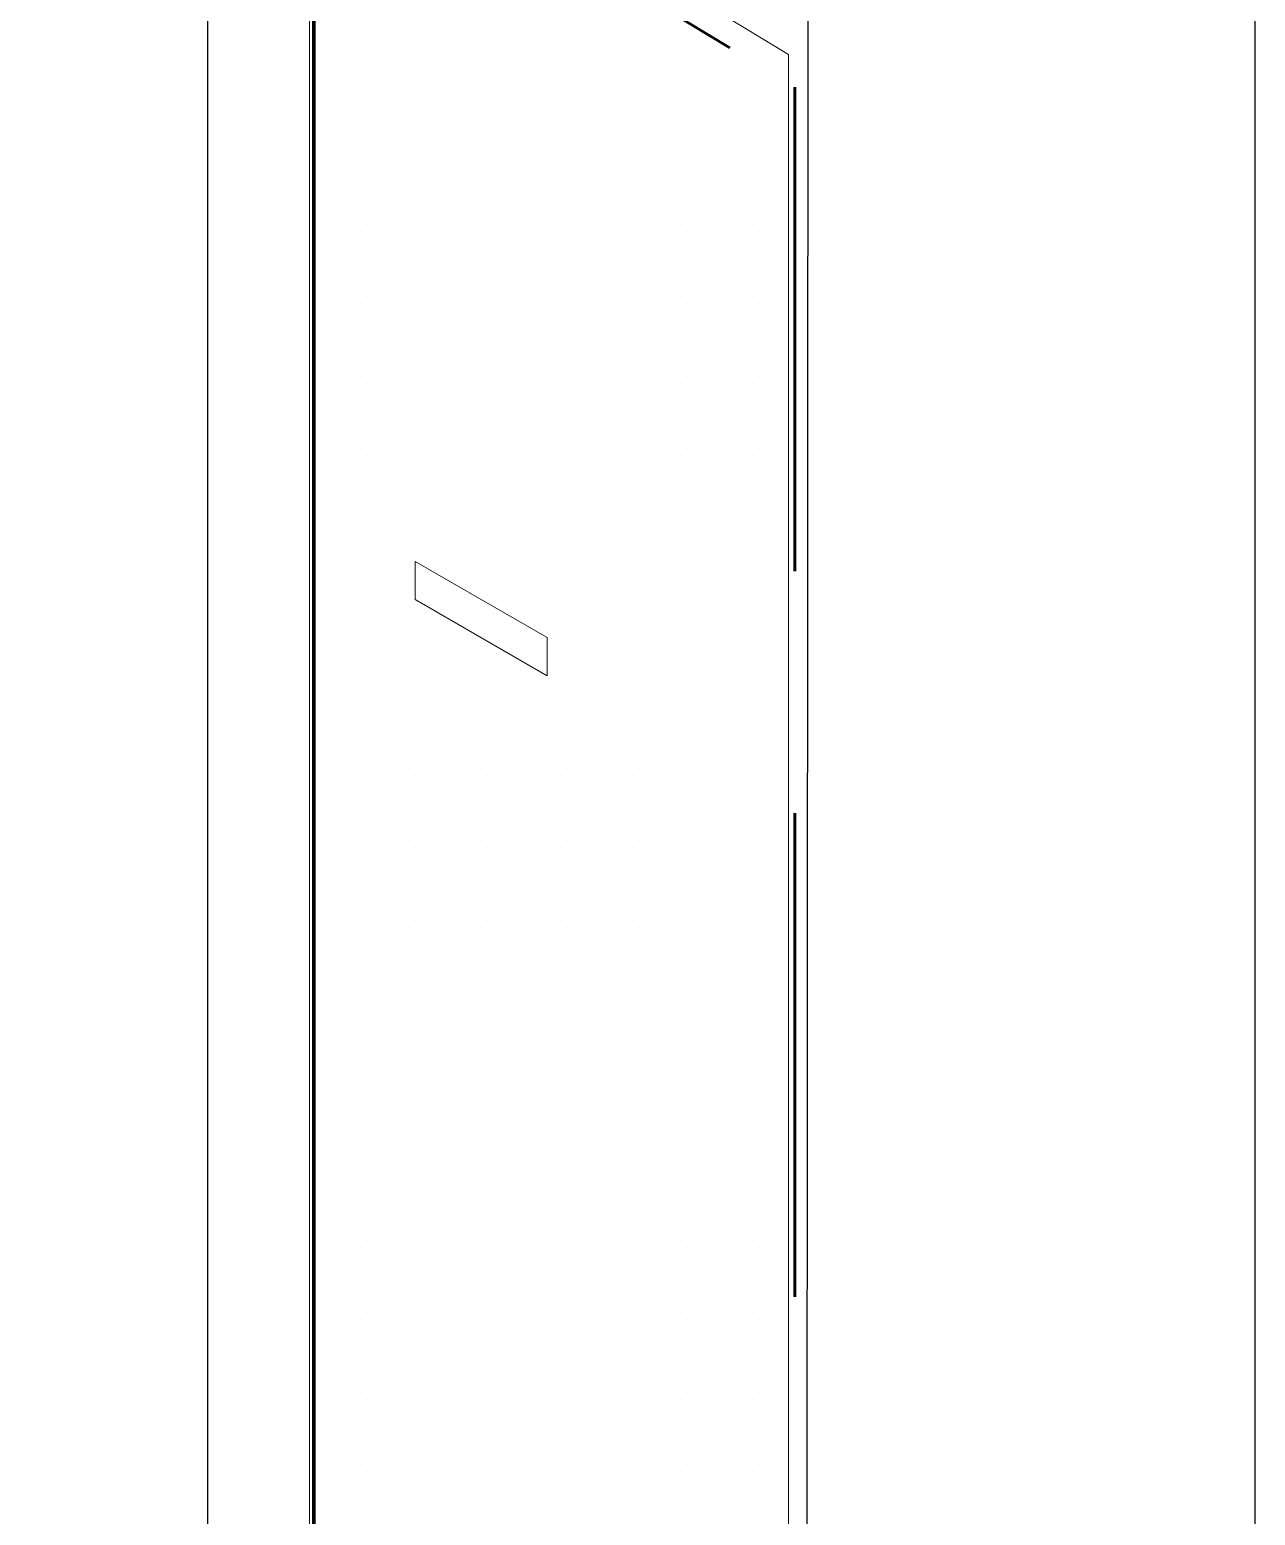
# Model space of a CAD drawing. Header units: inches. Extents: x -20.7 to 76.3, y -55.2 to 19.1.
# Drawn here: x 48.106 to 48.739, y -36.852 to -36.084 of the extents above; entities that cross this region are included whole.
import ezdxf

# ---------------------------------------------------------------- set-up
doc = ezdxf.new("R2010")
doc.units = ezdxf.units.IN
doc.header["$MEASUREMENT"] = 0
doc.linetypes.add('AI-Linetype-80', pattern=[0.375113, 0.250075, -0.125038])
doc.linetypes.add('AI-Linetype-82', pattern=[0.375113, 0.250075, -0.125038])
for name, color, linetype, lineweight in [('.ATI-HATCH', 7, 'Continuous', 0), ('G-ANNO-TTLB', 7, 'Continuous', 0), ('TYVEK', 7, 'Continuous', 0)]:
    doc.layers.add(name, color=color, linetype=linetype, lineweight=lineweight)

# ---------------------------------------------------------------- blocks, each defined once
blk = doc.blocks.new('Block_679')
at = {"layer": '.ATI-HATCH'}
blk.add_open_spline([(48.25052, -38.25425), (48.25052, -38.25425), (48.498, -38.40423), (48.498, -38.40423), (48.498, -38.40423), (48.498, -36.09694), (48.498, -36.09694), (48.498, -36.09694), (48.25052, -35.94696), (48.25052, -35.94696), (48.25052, -35.94696), (48.25052, -38.25425), (48.25052, -38.25425)], degree=3, knots=[0, 0, 0, 0, 1, 1, 1, 2, 2, 2, 3, 3, 3, 4, 4, 4, 4], dxfattribs=at)
at = {"layer": '.ATI-HATCH', "color": 8, "lineweight": 0, "true_color": 0x808080}
for points in [[(48.26754, -36.0945), (48.26754, -36.0945), (48.26754, -36.0945), (48.26754, -36.0945)], [(48.2863, -36.0945), (48.2863, -36.0945), (48.2863, -36.0945), (48.2863, -36.0945)], [(48.30505, -36.0945), (48.30505, -36.0945), (48.30505, -36.0945), (48.30505, -36.0945)], [(48.32381, -36.0945), (48.32381, -36.0945), (48.32381, -36.0945), (48.32381, -36.0945)], [(48.34256, -36.0945), (48.34256, -36.0945), (48.34256, -36.0945), (48.34256, -36.0945)], [(48.36132, -36.0945), (48.36132, -36.0945), (48.36132, -36.0945), (48.36132, -36.0945)], [(48.38007, -36.0945), (48.38007, -36.0945), (48.38007, -36.0945), (48.38007, -36.0945)], [(48.39883, -36.0945), (48.39883, -36.0945), (48.39883, -36.0945), (48.39883, -36.0945)], [(48.41759, -36.0945), (48.41759, -36.0945), (48.41759, -36.0945), (48.41759, -36.0945)], [(48.43634, -36.0945), (48.43634, -36.0945), (48.43634, -36.0945), (48.43634, -36.0945)], [(48.4551, -36.0945), (48.4551, -36.0945), (48.4551, -36.0945), (48.4551, -36.0945)], [(48.47385, -36.0945), (48.47385, -36.0945), (48.47385, -36.0945), (48.47385, -36.0945)], [(48.49261, -36.0945), (48.49261, -36.0945), (48.49261, -36.0945), (48.49261, -36.0945)], [(48.25816, -36.11325), (48.25816, -36.11325), (48.25816, -36.11325), (48.25816, -36.11325)], [(48.27692, -36.11325), (48.27692, -36.11325), (48.27692, -36.11325), (48.27692, -36.11325)], [(48.29567, -36.11325), (48.29567, -36.11325), (48.29567, -36.11325), (48.29567, -36.11325)], [(48.31443, -36.11325), (48.31443, -36.11325), (48.31443, -36.11325), (48.31443, -36.11325)], [(48.33318, -36.11325), (48.33318, -36.11325), (48.33318, -36.11325), (48.33318, -36.11325)], [(48.35194, -36.11325), (48.35194, -36.11325), (48.35194, -36.11325), (48.35194, -36.11325)], [(48.3707, -36.11325), (48.3707, -36.11325), (48.3707, -36.11325), (48.3707, -36.11325)], [(48.38945, -36.11325), (48.38945, -36.11325), (48.38945, -36.11325), (48.38945, -36.11325)], [(48.40821, -36.11325), (48.40821, -36.11325), (48.40821, -36.11325), (48.40821, -36.11325)], [(48.42696, -36.11325), (48.42696, -36.11325), (48.42696, -36.11325), (48.42696, -36.11325)], [(48.44572, -36.11325), (48.44572, -36.11325), (48.44572, -36.11325), (48.44572, -36.11325)], [(48.46447, -36.11325), (48.46447, -36.11325), (48.46447, -36.11325), (48.46447, -36.11325)], [(48.48323, -36.11325), (48.48323, -36.11325), (48.48323, -36.11325), (48.48323, -36.11325)], [(48.26754, -36.13201), (48.26754, -36.13201), (48.26754, -36.13201), (48.26754, -36.13201)], [(48.2863, -36.13201), (48.2863, -36.13201), (48.2863, -36.13201), (48.2863, -36.13201)], [(48.30505, -36.13201), (48.30505, -36.13201), (48.30505, -36.13201), (48.30505, -36.13201)], [(48.32381, -36.13201), (48.32381, -36.13201), (48.32381, -36.13201), (48.32381, -36.13201)], [(48.34256, -36.13201), (48.34256, -36.13201), (48.34256, -36.13201), (48.34256, -36.13201)], [(48.36132, -36.13201), (48.36132, -36.13201), (48.36132, -36.13201), (48.36132, -36.13201)], [(48.38007, -36.13201), (48.38007, -36.13201), (48.38007, -36.13201), (48.38007, -36.13201)], [(48.39883, -36.13201), (48.39883, -36.13201), (48.39883, -36.13201), (48.39883, -36.13201)], [(48.41759, -36.13201), (48.41759, -36.13201), (48.41759, -36.13201), (48.41759, -36.13201)], [(48.43634, -36.13201), (48.43634, -36.13201), (48.43634, -36.13201), (48.43634, -36.13201)], [(48.4551, -36.13201), (48.4551, -36.13201), (48.4551, -36.13201), (48.4551, -36.13201)], [(48.47385, -36.13201), (48.47385, -36.13201), (48.47385, -36.13201), (48.47385, -36.13201)], [(48.49261, -36.13201), (48.49261, -36.13201), (48.49261, -36.13201), (48.49261, -36.13201)], [(48.25816, -36.15076), (48.25816, -36.15076), (48.25816, -36.15076), (48.25816, -36.15076)], [(48.27692, -36.15076), (48.27692, -36.15076), (48.27692, -36.15076), (48.27692, -36.15076)], [(48.29567, -36.15076), (48.29567, -36.15076), (48.29567, -36.15076), (48.29567, -36.15076)], [(48.31443, -36.15076), (48.31443, -36.15076), (48.31443, -36.15076), (48.31443, -36.15076)], [(48.33318, -36.15076), (48.33318, -36.15076), (48.33318, -36.15076), (48.33318, -36.15076)], [(48.35194, -36.15076), (48.35194, -36.15076), (48.35194, -36.15076), (48.35194, -36.15076)], [(48.3707, -36.15076), (48.3707, -36.15076), (48.3707, -36.15076), (48.3707, -36.15076)], [(48.38945, -36.15076), (48.38945, -36.15076), (48.38945, -36.15076), (48.38945, -36.15076)], [(48.40821, -36.15076), (48.40821, -36.15076), (48.40821, -36.15076), (48.40821, -36.15076)], [(48.42696, -36.15076), (48.42696, -36.15076), (48.42696, -36.15076), (48.42696, -36.15076)], [(48.44572, -36.15076), (48.44572, -36.15076), (48.44572, -36.15076), (48.44572, -36.15076)], [(48.46447, -36.15076), (48.46447, -36.15076), (48.46447, -36.15076), (48.46447, -36.15076)], [(48.48323, -36.15076), (48.48323, -36.15076), (48.48323, -36.15076), (48.48323, -36.15076)], [(48.26754, -36.16952), (48.26754, -36.16952), (48.26754, -36.16952), (48.26754, -36.16952)], [(48.2863, -36.16952), (48.2863, -36.16952), (48.2863, -36.16952), (48.2863, -36.16952)], [(48.30505, -36.16952), (48.30505, -36.16952), (48.30505, -36.16952), (48.30505, -36.16952)], [(48.32381, -36.16952), (48.32381, -36.16952), (48.32381, -36.16952), (48.32381, -36.16952)], [(48.34256, -36.16952), (48.34256, -36.16952), (48.34256, -36.16952), (48.34256, -36.16952)], [(48.36132, -36.16952), (48.36132, -36.16952), (48.36132, -36.16952), (48.36132, -36.16952)], [(48.38007, -36.16952), (48.38007, -36.16952), (48.38007, -36.16952), (48.38007, -36.16952)], [(48.39883, -36.16952), (48.39883, -36.16952), (48.39883, -36.16952), (48.39883, -36.16952)], [(48.41759, -36.16952), (48.41759, -36.16952), (48.41759, -36.16952), (48.41759, -36.16952)], [(48.43634, -36.16952), (48.43634, -36.16952), (48.43634, -36.16952), (48.43634, -36.16952)], [(48.4551, -36.16952), (48.4551, -36.16952), (48.4551, -36.16952), (48.4551, -36.16952)], [(48.47385, -36.16952), (48.47385, -36.16952), (48.47385, -36.16952), (48.47385, -36.16952)], [(48.49261, -36.16952), (48.49261, -36.16952), (48.49261, -36.16952), (48.49261, -36.16952)], [(48.25816, -36.18828), (48.25816, -36.18828), (48.25816, -36.18828), (48.25816, -36.18828)], [(48.27692, -36.18828), (48.27692, -36.18828), (48.27692, -36.18828), (48.27692, -36.18828)], [(48.29567, -36.18828), (48.29567, -36.18828), (48.29567, -36.18828), (48.29567, -36.18828)], [(48.31443, -36.18828), (48.31443, -36.18828), (48.31443, -36.18828), (48.31443, -36.18828)], [(48.33318, -36.18828), (48.33318, -36.18828), (48.33318, -36.18828), (48.33318, -36.18828)], [(48.35194, -36.18828), (48.35194, -36.18828), (48.35194, -36.18828), (48.35194, -36.18828)], [(48.3707, -36.18828), (48.3707, -36.18828), (48.3707, -36.18828), (48.3707, -36.18828)], [(48.38945, -36.18828), (48.38945, -36.18828), (48.38945, -36.18828), (48.38945, -36.18828)], [(48.40821, -36.18828), (48.40821, -36.18828), (48.40821, -36.18828), (48.40821, -36.18828)], [(48.42696, -36.18828), (48.42696, -36.18828), (48.42696, -36.18828), (48.42696, -36.18828)], [(48.44572, -36.18828), (48.44572, -36.18828), (48.44572, -36.18828), (48.44572, -36.18828)], [(48.46447, -36.18828), (48.46447, -36.18828), (48.46447, -36.18828), (48.46447, -36.18828)], [(48.48323, -36.18828), (48.48323, -36.18828), (48.48323, -36.18828), (48.48323, -36.18828)], [(48.26754, -36.20703), (48.26754, -36.20703), (48.26754, -36.20703), (48.26754, -36.20703)], [(48.2863, -36.20703), (48.2863, -36.20703), (48.2863, -36.20703), (48.2863, -36.20703)], [(48.30505, -36.20703), (48.30505, -36.20703), (48.30505, -36.20703), (48.30505, -36.20703)], [(48.32381, -36.20703), (48.32381, -36.20703), (48.32381, -36.20703), (48.32381, -36.20703)], [(48.34256, -36.20703), (48.34256, -36.20703), (48.34256, -36.20703), (48.34256, -36.20703)], [(48.36132, -36.20703), (48.36132, -36.20703), (48.36132, -36.20703), (48.36132, -36.20703)], [(48.38007, -36.20703), (48.38007, -36.20703), (48.38007, -36.20703), (48.38007, -36.20703)], [(48.39883, -36.20703), (48.39883, -36.20703), (48.39883, -36.20703), (48.39883, -36.20703)], [(48.41759, -36.20703), (48.41759, -36.20703), (48.41759, -36.20703), (48.41759, -36.20703)], [(48.43634, -36.20703), (48.43634, -36.20703), (48.43634, -36.20703), (48.43634, -36.20703)], [(48.4551, -36.20703), (48.4551, -36.20703), (48.4551, -36.20703), (48.4551, -36.20703)], [(48.47385, -36.20703), (48.47385, -36.20703), (48.47385, -36.20703), (48.47385, -36.20703)], [(48.49261, -36.20703), (48.49261, -36.20703), (48.49261, -36.20703), (48.49261, -36.20703)], [(48.25816, -36.22579), (48.25816, -36.22579), (48.25816, -36.22579), (48.25816, -36.22579)], [(48.27692, -36.22579), (48.27692, -36.22579), (48.27692, -36.22579), (48.27692, -36.22579)], [(48.29567, -36.22579), (48.29567, -36.22579), (48.29567, -36.22579), (48.29567, -36.22579)], [(48.31443, -36.22579), (48.31443, -36.22579), (48.31443, -36.22579), (48.31443, -36.22579)], [(48.33318, -36.22579), (48.33318, -36.22579), (48.33318, -36.22579), (48.33318, -36.22579)], [(48.35194, -36.22579), (48.35194, -36.22579), (48.35194, -36.22579), (48.35194, -36.22579)], [(48.3707, -36.22579), (48.3707, -36.22579), (48.3707, -36.22579), (48.3707, -36.22579)], [(48.38945, -36.22579), (48.38945, -36.22579), (48.38945, -36.22579), (48.38945, -36.22579)], [(48.40821, -36.22579), (48.40821, -36.22579), (48.40821, -36.22579), (48.40821, -36.22579)], [(48.42696, -36.22579), (48.42696, -36.22579), (48.42696, -36.22579), (48.42696, -36.22579)], [(48.44572, -36.22579), (48.44572, -36.22579), (48.44572, -36.22579), (48.44572, -36.22579)], [(48.46447, -36.22579), (48.46447, -36.22579), (48.46447, -36.22579), (48.46447, -36.22579)], [(48.48323, -36.22579), (48.48323, -36.22579), (48.48323, -36.22579), (48.48323, -36.22579)], [(48.26754, -36.24454), (48.26754, -36.24454), (48.26754, -36.24454), (48.26754, -36.24454)], [(48.2863, -36.24454), (48.2863, -36.24454), (48.2863, -36.24454), (48.2863, -36.24454)], [(48.30505, -36.24454), (48.30505, -36.24454), (48.30505, -36.24454), (48.30505, -36.24454)], [(48.32381, -36.24454), (48.32381, -36.24454), (48.32381, -36.24454), (48.32381, -36.24454)], [(48.34256, -36.24454), (48.34256, -36.24454), (48.34256, -36.24454), (48.34256, -36.24454)], [(48.36132, -36.24454), (48.36132, -36.24454), (48.36132, -36.24454), (48.36132, -36.24454)], [(48.38007, -36.24454), (48.38007, -36.24454), (48.38007, -36.24454), (48.38007, -36.24454)], [(48.39883, -36.24454), (48.39883, -36.24454), (48.39883, -36.24454), (48.39883, -36.24454)], [(48.41759, -36.24454), (48.41759, -36.24454), (48.41759, -36.24454), (48.41759, -36.24454)], [(48.43634, -36.24454), (48.43634, -36.24454), (48.43634, -36.24454), (48.43634, -36.24454)], [(48.4551, -36.24454), (48.4551, -36.24454), (48.4551, -36.24454), (48.4551, -36.24454)], [(48.47385, -36.24454), (48.47385, -36.24454), (48.47385, -36.24454), (48.47385, -36.24454)], [(48.49261, -36.24454), (48.49261, -36.24454), (48.49261, -36.24454), (48.49261, -36.24454)], [(48.25816, -36.2633), (48.25816, -36.2633), (48.25816, -36.2633), (48.25816, -36.2633)], [(48.27692, -36.2633), (48.27692, -36.2633), (48.27692, -36.2633), (48.27692, -36.2633)], [(48.29567, -36.2633), (48.29567, -36.2633), (48.29567, -36.2633), (48.29567, -36.2633)], [(48.31443, -36.2633), (48.31443, -36.2633), (48.31443, -36.2633), (48.31443, -36.2633)], [(48.33318, -36.2633), (48.33318, -36.2633), (48.33318, -36.2633), (48.33318, -36.2633)], [(48.35194, -36.2633), (48.35194, -36.2633), (48.35194, -36.2633), (48.35194, -36.2633)], [(48.3707, -36.2633), (48.3707, -36.2633), (48.3707, -36.2633), (48.3707, -36.2633)], [(48.38945, -36.2633), (48.38945, -36.2633), (48.38945, -36.2633), (48.38945, -36.2633)], [(48.40821, -36.2633), (48.40821, -36.2633), (48.40821, -36.2633), (48.40821, -36.2633)], [(48.42696, -36.2633), (48.42696, -36.2633), (48.42696, -36.2633), (48.42696, -36.2633)], [(48.44572, -36.2633), (48.44572, -36.2633), (48.44572, -36.2633), (48.44572, -36.2633)], [(48.46447, -36.2633), (48.46447, -36.2633), (48.46447, -36.2633), (48.46447, -36.2633)], [(48.48323, -36.2633), (48.48323, -36.2633), (48.48323, -36.2633), (48.48323, -36.2633)], [(48.26754, -36.28205), (48.26754, -36.28205), (48.26754, -36.28205), (48.26754, -36.28205)], [(48.2863, -36.28205), (48.2863, -36.28205), (48.2863, -36.28205), (48.2863, -36.28205)], [(48.30505, -36.28205), (48.30505, -36.28205), (48.30505, -36.28205), (48.30505, -36.28205)], [(48.32381, -36.28205), (48.32381, -36.28205), (48.32381, -36.28205), (48.32381, -36.28205)], [(48.34256, -36.28205), (48.34256, -36.28205), (48.34256, -36.28205), (48.34256, -36.28205)], [(48.36132, -36.28205), (48.36132, -36.28205), (48.36132, -36.28205), (48.36132, -36.28205)], [(48.38007, -36.28205), (48.38007, -36.28205), (48.38007, -36.28205), (48.38007, -36.28205)], [(48.39883, -36.28205), (48.39883, -36.28205), (48.39883, -36.28205), (48.39883, -36.28205)], [(48.41759, -36.28205), (48.41759, -36.28205), (48.41759, -36.28205), (48.41759, -36.28205)], [(48.43634, -36.28205), (48.43634, -36.28205), (48.43634, -36.28205), (48.43634, -36.28205)], [(48.4551, -36.28205), (48.4551, -36.28205), (48.4551, -36.28205), (48.4551, -36.28205)], [(48.47385, -36.28205), (48.47385, -36.28205), (48.47385, -36.28205), (48.47385, -36.28205)], [(48.49261, -36.28205), (48.49261, -36.28205), (48.49261, -36.28205), (48.49261, -36.28205)], [(48.25816, -36.30081), (48.25816, -36.30081), (48.25816, -36.30081), (48.25816, -36.30081)], [(48.27692, -36.30081), (48.27692, -36.30081), (48.27692, -36.30081), (48.27692, -36.30081)], [(48.29567, -36.30081), (48.29567, -36.30081), (48.29567, -36.30081), (48.29567, -36.30081)], [(48.31443, -36.30081), (48.31443, -36.30081), (48.31443, -36.30081), (48.31443, -36.30081)], [(48.33318, -36.30081), (48.33318, -36.30081), (48.33318, -36.30081), (48.33318, -36.30081)], [(48.35194, -36.30081), (48.35194, -36.30081), (48.35194, -36.30081), (48.35194, -36.30081)], [(48.3707, -36.30081), (48.3707, -36.30081), (48.3707, -36.30081), (48.3707, -36.30081)], [(48.38945, -36.30081), (48.38945, -36.30081), (48.38945, -36.30081), (48.38945, -36.30081)], [(48.40821, -36.30081), (48.40821, -36.30081), (48.40821, -36.30081), (48.40821, -36.30081)], [(48.42696, -36.30081), (48.42696, -36.30081), (48.42696, -36.30081), (48.42696, -36.30081)], [(48.44572, -36.30081), (48.44572, -36.30081), (48.44572, -36.30081), (48.44572, -36.30081)], [(48.46447, -36.30081), (48.46447, -36.30081), (48.46447, -36.30081), (48.46447, -36.30081)], [(48.48323, -36.30081), (48.48323, -36.30081), (48.48323, -36.30081), (48.48323, -36.30081)], [(48.26754, -36.31956), (48.26754, -36.31956), (48.26754, -36.31956), (48.26754, -36.31956)], [(48.2863, -36.31956), (48.2863, -36.31956), (48.2863, -36.31956), (48.2863, -36.31956)], [(48.30505, -36.31956), (48.30505, -36.31956), (48.30505, -36.31956), (48.30505, -36.31956)], [(48.32381, -36.31956), (48.32381, -36.31956), (48.32381, -36.31956), (48.32381, -36.31956)], [(48.34256, -36.31956), (48.34256, -36.31956), (48.34256, -36.31956), (48.34256, -36.31956)], [(48.36132, -36.31956), (48.36132, -36.31956), (48.36132, -36.31956), (48.36132, -36.31956)], [(48.38007, -36.31956), (48.38007, -36.31956), (48.38007, -36.31956), (48.38007, -36.31956)], [(48.39883, -36.31956), (48.39883, -36.31956), (48.39883, -36.31956), (48.39883, -36.31956)], [(48.41759, -36.31956), (48.41759, -36.31956), (48.41759, -36.31956), (48.41759, -36.31956)], [(48.43634, -36.31956), (48.43634, -36.31956), (48.43634, -36.31956), (48.43634, -36.31956)], [(48.4551, -36.31956), (48.4551, -36.31956), (48.4551, -36.31956), (48.4551, -36.31956)], [(48.47385, -36.31956), (48.47385, -36.31956), (48.47385, -36.31956), (48.47385, -36.31956)], [(48.49261, -36.31956), (48.49261, -36.31956), (48.49261, -36.31956), (48.49261, -36.31956)], [(48.25816, -36.33832), (48.25816, -36.33832), (48.25816, -36.33832), (48.25816, -36.33832)], [(48.27692, -36.33832), (48.27692, -36.33832), (48.27692, -36.33832), (48.27692, -36.33832)], [(48.29567, -36.33832), (48.29567, -36.33832), (48.29567, -36.33832), (48.29567, -36.33832)], [(48.31443, -36.33832), (48.31443, -36.33832), (48.31443, -36.33832), (48.31443, -36.33832)], [(48.33318, -36.33832), (48.33318, -36.33832), (48.33318, -36.33832), (48.33318, -36.33832)], [(48.35194, -36.33832), (48.35194, -36.33832), (48.35194, -36.33832), (48.35194, -36.33832)], [(48.3707, -36.33832), (48.3707, -36.33832), (48.3707, -36.33832), (48.3707, -36.33832)], [(48.38945, -36.33832), (48.38945, -36.33832), (48.38945, -36.33832), (48.38945, -36.33832)], [(48.40821, -36.33832), (48.40821, -36.33832), (48.40821, -36.33832), (48.40821, -36.33832)], [(48.42696, -36.33832), (48.42696, -36.33832), (48.42696, -36.33832), (48.42696, -36.33832)], [(48.44572, -36.33832), (48.44572, -36.33832), (48.44572, -36.33832), (48.44572, -36.33832)], [(48.46447, -36.33832), (48.46447, -36.33832), (48.46447, -36.33832), (48.46447, -36.33832)], [(48.48323, -36.33832), (48.48323, -36.33832), (48.48323, -36.33832), (48.48323, -36.33832)], [(48.26754, -36.35708), (48.26754, -36.35708), (48.26754, -36.35708), (48.26754, -36.35708)], [(48.2863, -36.35708), (48.2863, -36.35708), (48.2863, -36.35708), (48.2863, -36.35708)], [(48.30505, -36.35708), (48.30505, -36.35708), (48.30505, -36.35708), (48.30505, -36.35708)], [(48.32381, -36.35708), (48.32381, -36.35708), (48.32381, -36.35708), (48.32381, -36.35708)], [(48.34256, -36.35708), (48.34256, -36.35708), (48.34256, -36.35708), (48.34256, -36.35708)], [(48.36132, -36.35708), (48.36132, -36.35708), (48.36132, -36.35708), (48.36132, -36.35708)], [(48.38007, -36.35708), (48.38007, -36.35708), (48.38007, -36.35708), (48.38007, -36.35708)], [(48.39883, -36.35708), (48.39883, -36.35708), (48.39883, -36.35708), (48.39883, -36.35708)], [(48.41759, -36.35708), (48.41759, -36.35708), (48.41759, -36.35708), (48.41759, -36.35708)], [(48.43634, -36.35708), (48.43634, -36.35708), (48.43634, -36.35708), (48.43634, -36.35708)], [(48.4551, -36.35708), (48.4551, -36.35708), (48.4551, -36.35708), (48.4551, -36.35708)], [(48.47385, -36.35708), (48.47385, -36.35708), (48.47385, -36.35708), (48.47385, -36.35708)], [(48.49261, -36.35708), (48.49261, -36.35708), (48.49261, -36.35708), (48.49261, -36.35708)], [(48.25816, -36.37583), (48.25816, -36.37583), (48.25816, -36.37583), (48.25816, -36.37583)], [(48.27692, -36.37583), (48.27692, -36.37583), (48.27692, -36.37583), (48.27692, -36.37583)], [(48.29567, -36.37583), (48.29567, -36.37583), (48.29567, -36.37583), (48.29567, -36.37583)], [(48.31443, -36.37583), (48.31443, -36.37583), (48.31443, -36.37583), (48.31443, -36.37583)], [(48.33318, -36.37583), (48.33318, -36.37583), (48.33318, -36.37583), (48.33318, -36.37583)], [(48.35194, -36.37583), (48.35194, -36.37583), (48.35194, -36.37583), (48.35194, -36.37583)], [(48.3707, -36.37583), (48.3707, -36.37583), (48.3707, -36.37583), (48.3707, -36.37583)], [(48.38945, -36.37583), (48.38945, -36.37583), (48.38945, -36.37583), (48.38945, -36.37583)], [(48.40821, -36.37583), (48.40821, -36.37583), (48.40821, -36.37583), (48.40821, -36.37583)], [(48.42696, -36.37583), (48.42696, -36.37583), (48.42696, -36.37583), (48.42696, -36.37583)], [(48.44572, -36.37583), (48.44572, -36.37583), (48.44572, -36.37583), (48.44572, -36.37583)], [(48.46447, -36.37583), (48.46447, -36.37583), (48.46447, -36.37583), (48.46447, -36.37583)], [(48.48323, -36.37583), (48.48323, -36.37583), (48.48323, -36.37583), (48.48323, -36.37583)], [(48.26754, -36.39459), (48.26754, -36.39459), (48.26754, -36.39459), (48.26754, -36.39459)], [(48.2863, -36.39459), (48.2863, -36.39459), (48.2863, -36.39459), (48.2863, -36.39459)], [(48.30505, -36.39459), (48.30505, -36.39459), (48.30505, -36.39459), (48.30505, -36.39459)], [(48.32381, -36.39459), (48.32381, -36.39459), (48.32381, -36.39459), (48.32381, -36.39459)], [(48.34256, -36.39459), (48.34256, -36.39459), (48.34256, -36.39459), (48.34256, -36.39459)], [(48.36132, -36.39459), (48.36132, -36.39459), (48.36132, -36.39459), (48.36132, -36.39459)], [(48.38007, -36.39459), (48.38007, -36.39459), (48.38007, -36.39459), (48.38007, -36.39459)], [(48.39883, -36.39459), (48.39883, -36.39459), (48.39883, -36.39459), (48.39883, -36.39459)], [(48.41759, -36.39459), (48.41759, -36.39459), (48.41759, -36.39459), (48.41759, -36.39459)], [(48.43634, -36.39459), (48.43634, -36.39459), (48.43634, -36.39459), (48.43634, -36.39459)], [(48.4551, -36.39459), (48.4551, -36.39459), (48.4551, -36.39459), (48.4551, -36.39459)], [(48.47385, -36.39459), (48.47385, -36.39459), (48.47385, -36.39459), (48.47385, -36.39459)], [(48.49261, -36.39459), (48.49261, -36.39459), (48.49261, -36.39459), (48.49261, -36.39459)], [(48.25816, -36.41334), (48.25816, -36.41334), (48.25816, -36.41334), (48.25816, -36.41334)], [(48.27692, -36.41334), (48.27692, -36.41334), (48.27692, -36.41334), (48.27692, -36.41334)], [(48.29567, -36.41334), (48.29567, -36.41334), (48.29567, -36.41334), (48.29567, -36.41334)], [(48.31443, -36.41334), (48.31443, -36.41334), (48.31443, -36.41334), (48.31443, -36.41334)], [(48.33318, -36.41334), (48.33318, -36.41334), (48.33318, -36.41334), (48.33318, -36.41334)], [(48.35194, -36.41334), (48.35194, -36.41334), (48.35194, -36.41334), (48.35194, -36.41334)], [(48.3707, -36.41334), (48.3707, -36.41334), (48.3707, -36.41334), (48.3707, -36.41334)], [(48.38945, -36.41334), (48.38945, -36.41334), (48.38945, -36.41334), (48.38945, -36.41334)], [(48.40821, -36.41334), (48.40821, -36.41334), (48.40821, -36.41334), (48.40821, -36.41334)], [(48.42696, -36.41334), (48.42696, -36.41334), (48.42696, -36.41334), (48.42696, -36.41334)], [(48.44572, -36.41334), (48.44572, -36.41334), (48.44572, -36.41334), (48.44572, -36.41334)], [(48.46447, -36.41334), (48.46447, -36.41334), (48.46447, -36.41334), (48.46447, -36.41334)], [(48.48323, -36.41334), (48.48323, -36.41334), (48.48323, -36.41334), (48.48323, -36.41334)], [(48.26754, -36.4321), (48.26754, -36.4321), (48.26754, -36.4321), (48.26754, -36.4321)], [(48.2863, -36.4321), (48.2863, -36.4321), (48.2863, -36.4321), (48.2863, -36.4321)], [(48.30505, -36.4321), (48.30505, -36.4321), (48.30505, -36.4321), (48.30505, -36.4321)], [(48.32381, -36.4321), (48.32381, -36.4321), (48.32381, -36.4321), (48.32381, -36.4321)], [(48.34256, -36.4321), (48.34256, -36.4321), (48.34256, -36.4321), (48.34256, -36.4321)], [(48.36132, -36.4321), (48.36132, -36.4321), (48.36132, -36.4321), (48.36132, -36.4321)], [(48.38007, -36.4321), (48.38007, -36.4321), (48.38007, -36.4321), (48.38007, -36.4321)], [(48.39883, -36.4321), (48.39883, -36.4321), (48.39883, -36.4321), (48.39883, -36.4321)], [(48.41759, -36.4321), (48.41759, -36.4321), (48.41759, -36.4321), (48.41759, -36.4321)], [(48.43634, -36.4321), (48.43634, -36.4321), (48.43634, -36.4321), (48.43634, -36.4321)], [(48.4551, -36.4321), (48.4551, -36.4321), (48.4551, -36.4321), (48.4551, -36.4321)], [(48.47385, -36.4321), (48.47385, -36.4321), (48.47385, -36.4321), (48.47385, -36.4321)], [(48.49261, -36.4321), (48.49261, -36.4321), (48.49261, -36.4321), (48.49261, -36.4321)], [(48.25816, -36.45085), (48.25816, -36.45085), (48.25816, -36.45085), (48.25816, -36.45085)], [(48.27692, -36.45085), (48.27692, -36.45085), (48.27692, -36.45085), (48.27692, -36.45085)], [(48.29567, -36.45085), (48.29567, -36.45085), (48.29567, -36.45085), (48.29567, -36.45085)], [(48.31443, -36.45085), (48.31443, -36.45085), (48.31443, -36.45085), (48.31443, -36.45085)], [(48.33318, -36.45085), (48.33318, -36.45085), (48.33318, -36.45085), (48.33318, -36.45085)], [(48.35194, -36.45085), (48.35194, -36.45085), (48.35194, -36.45085), (48.35194, -36.45085)], [(48.3707, -36.45085), (48.3707, -36.45085), (48.3707, -36.45085), (48.3707, -36.45085)], [(48.38945, -36.45085), (48.38945, -36.45085), (48.38945, -36.45085), (48.38945, -36.45085)], [(48.40821, -36.45085), (48.40821, -36.45085), (48.40821, -36.45085), (48.40821, -36.45085)], [(48.42696, -36.45085), (48.42696, -36.45085), (48.42696, -36.45085), (48.42696, -36.45085)], [(48.44572, -36.45085), (48.44572, -36.45085), (48.44572, -36.45085), (48.44572, -36.45085)], [(48.46447, -36.45085), (48.46447, -36.45085), (48.46447, -36.45085), (48.46447, -36.45085)], [(48.48323, -36.45085), (48.48323, -36.45085), (48.48323, -36.45085), (48.48323, -36.45085)], [(48.26754, -36.46961), (48.26754, -36.46961), (48.26754, -36.46961), (48.26754, -36.46961)], [(48.2863, -36.46961), (48.2863, -36.46961), (48.2863, -36.46961), (48.2863, -36.46961)], [(48.30505, -36.46961), (48.30505, -36.46961), (48.30505, -36.46961), (48.30505, -36.46961)], [(48.32381, -36.46961), (48.32381, -36.46961), (48.32381, -36.46961), (48.32381, -36.46961)], [(48.34256, -36.46961), (48.34256, -36.46961), (48.34256, -36.46961), (48.34256, -36.46961)], [(48.36132, -36.46961), (48.36132, -36.46961), (48.36132, -36.46961), (48.36132, -36.46961)], [(48.38007, -36.46961), (48.38007, -36.46961), (48.38007, -36.46961), (48.38007, -36.46961)], [(48.39883, -36.46961), (48.39883, -36.46961), (48.39883, -36.46961), (48.39883, -36.46961)], [(48.41759, -36.46961), (48.41759, -36.46961), (48.41759, -36.46961), (48.41759, -36.46961)], [(48.43634, -36.46961), (48.43634, -36.46961), (48.43634, -36.46961), (48.43634, -36.46961)], [(48.4551, -36.46961), (48.4551, -36.46961), (48.4551, -36.46961), (48.4551, -36.46961)], [(48.47385, -36.46961), (48.47385, -36.46961), (48.47385, -36.46961), (48.47385, -36.46961)], [(48.49261, -36.46961), (48.49261, -36.46961), (48.49261, -36.46961), (48.49261, -36.46961)], [(48.25816, -36.48837), (48.25816, -36.48837), (48.25816, -36.48837), (48.25816, -36.48837)], [(48.27692, -36.48837), (48.27692, -36.48837), (48.27692, -36.48837), (48.27692, -36.48837)], [(48.29567, -36.48837), (48.29567, -36.48837), (48.29567, -36.48837), (48.29567, -36.48837)], [(48.31443, -36.48837), (48.31443, -36.48837), (48.31443, -36.48837), (48.31443, -36.48837)], [(48.33318, -36.48837), (48.33318, -36.48837), (48.33318, -36.48837), (48.33318, -36.48837)], [(48.35194, -36.48837), (48.35194, -36.48837), (48.35194, -36.48837), (48.35194, -36.48837)], [(48.3707, -36.48837), (48.3707, -36.48837), (48.3707, -36.48837), (48.3707, -36.48837)], [(48.38945, -36.48837), (48.38945, -36.48837), (48.38945, -36.48837), (48.38945, -36.48837)], [(48.40821, -36.48837), (48.40821, -36.48837), (48.40821, -36.48837), (48.40821, -36.48837)], [(48.42696, -36.48837), (48.42696, -36.48837), (48.42696, -36.48837), (48.42696, -36.48837)], [(48.44572, -36.48837), (48.44572, -36.48837), (48.44572, -36.48837), (48.44572, -36.48837)], [(48.46447, -36.48837), (48.46447, -36.48837), (48.46447, -36.48837), (48.46447, -36.48837)], [(48.48323, -36.48837), (48.48323, -36.48837), (48.48323, -36.48837), (48.48323, -36.48837)], [(48.26754, -36.50712), (48.26754, -36.50712), (48.26754, -36.50712), (48.26754, -36.50712)], [(48.2863, -36.50712), (48.2863, -36.50712), (48.2863, -36.50712), (48.2863, -36.50712)], [(48.30505, -36.50712), (48.30505, -36.50712), (48.30505, -36.50712), (48.30505, -36.50712)], [(48.32381, -36.50712), (48.32381, -36.50712), (48.32381, -36.50712), (48.32381, -36.50712)], [(48.34256, -36.50712), (48.34256, -36.50712), (48.34256, -36.50712), (48.34256, -36.50712)], [(48.36132, -36.50712), (48.36132, -36.50712), (48.36132, -36.50712), (48.36132, -36.50712)], [(48.38007, -36.50712), (48.38007, -36.50712), (48.38007, -36.50712), (48.38007, -36.50712)], [(48.39883, -36.50712), (48.39883, -36.50712), (48.39883, -36.50712), (48.39883, -36.50712)], [(48.41759, -36.50712), (48.41759, -36.50712), (48.41759, -36.50712), (48.41759, -36.50712)], [(48.43634, -36.50712), (48.43634, -36.50712), (48.43634, -36.50712), (48.43634, -36.50712)], [(48.4551, -36.50712), (48.4551, -36.50712), (48.4551, -36.50712), (48.4551, -36.50712)], [(48.47385, -36.50712), (48.47385, -36.50712), (48.47385, -36.50712), (48.47385, -36.50712)], [(48.49261, -36.50712), (48.49261, -36.50712), (48.49261, -36.50712), (48.49261, -36.50712)], [(48.25816, -36.52588), (48.25816, -36.52588), (48.25816, -36.52588), (48.25816, -36.52588)], [(48.27692, -36.52588), (48.27692, -36.52588), (48.27692, -36.52588), (48.27692, -36.52588)], [(48.29567, -36.52588), (48.29567, -36.52588), (48.29567, -36.52588), (48.29567, -36.52588)], [(48.31443, -36.52588), (48.31443, -36.52588), (48.31443, -36.52588), (48.31443, -36.52588)], [(48.33318, -36.52588), (48.33318, -36.52588), (48.33318, -36.52588), (48.33318, -36.52588)], [(48.35194, -36.52588), (48.35194, -36.52588), (48.35194, -36.52588), (48.35194, -36.52588)], [(48.3707, -36.52588), (48.3707, -36.52588), (48.3707, -36.52588), (48.3707, -36.52588)], [(48.38945, -36.52588), (48.38945, -36.52588), (48.38945, -36.52588), (48.38945, -36.52588)], [(48.40821, -36.52588), (48.40821, -36.52588), (48.40821, -36.52588), (48.40821, -36.52588)], [(48.42696, -36.52588), (48.42696, -36.52588), (48.42696, -36.52588), (48.42696, -36.52588)], [(48.44572, -36.52588), (48.44572, -36.52588), (48.44572, -36.52588), (48.44572, -36.52588)], [(48.46447, -36.52588), (48.46447, -36.52588), (48.46447, -36.52588), (48.46447, -36.52588)], [(48.48323, -36.52588), (48.48323, -36.52588), (48.48323, -36.52588), (48.48323, -36.52588)], [(48.26754, -36.54463), (48.26754, -36.54463), (48.26754, -36.54463), (48.26754, -36.54463)], [(48.2863, -36.54463), (48.2863, -36.54463), (48.2863, -36.54463), (48.2863, -36.54463)], [(48.30505, -36.54463), (48.30505, -36.54463), (48.30505, -36.54463), (48.30505, -36.54463)], [(48.32381, -36.54463), (48.32381, -36.54463), (48.32381, -36.54463), (48.32381, -36.54463)], [(48.34256, -36.54463), (48.34256, -36.54463), (48.34256, -36.54463), (48.34256, -36.54463)], [(48.36132, -36.54463), (48.36132, -36.54463), (48.36132, -36.54463), (48.36132, -36.54463)], [(48.38007, -36.54463), (48.38007, -36.54463), (48.38007, -36.54463), (48.38007, -36.54463)], [(48.39883, -36.54463), (48.39883, -36.54463), (48.39883, -36.54463), (48.39883, -36.54463)], [(48.41759, -36.54463), (48.41759, -36.54463), (48.41759, -36.54463), (48.41759, -36.54463)], [(48.43634, -36.54463), (48.43634, -36.54463), (48.43634, -36.54463), (48.43634, -36.54463)], [(48.4551, -36.54463), (48.4551, -36.54463), (48.4551, -36.54463), (48.4551, -36.54463)], [(48.47385, -36.54463), (48.47385, -36.54463), (48.47385, -36.54463), (48.47385, -36.54463)], [(48.49261, -36.54463), (48.49261, -36.54463), (48.49261, -36.54463), (48.49261, -36.54463)], [(48.25816, -36.56339), (48.25816, -36.56339), (48.25816, -36.56339), (48.25816, -36.56339)], [(48.27692, -36.56339), (48.27692, -36.56339), (48.27692, -36.56339), (48.27692, -36.56339)], [(48.29567, -36.56339), (48.29567, -36.56339), (48.29567, -36.56339), (48.29567, -36.56339)], [(48.31443, -36.56339), (48.31443, -36.56339), (48.31443, -36.56339), (48.31443, -36.56339)], [(48.33318, -36.56339), (48.33318, -36.56339), (48.33318, -36.56339), (48.33318, -36.56339)], [(48.35194, -36.56339), (48.35194, -36.56339), (48.35194, -36.56339), (48.35194, -36.56339)], [(48.3707, -36.56339), (48.3707, -36.56339), (48.3707, -36.56339), (48.3707, -36.56339)], [(48.38945, -36.56339), (48.38945, -36.56339), (48.38945, -36.56339), (48.38945, -36.56339)], [(48.40821, -36.56339), (48.40821, -36.56339), (48.40821, -36.56339), (48.40821, -36.56339)], [(48.42696, -36.56339), (48.42696, -36.56339), (48.42696, -36.56339), (48.42696, -36.56339)], [(48.44572, -36.56339), (48.44572, -36.56339), (48.44572, -36.56339), (48.44572, -36.56339)], [(48.46447, -36.56339), (48.46447, -36.56339), (48.46447, -36.56339), (48.46447, -36.56339)], [(48.48323, -36.56339), (48.48323, -36.56339), (48.48323, -36.56339), (48.48323, -36.56339)], [(48.26754, -36.58214), (48.26754, -36.58214), (48.26754, -36.58214), (48.26754, -36.58214)], [(48.2863, -36.58214), (48.2863, -36.58214), (48.2863, -36.58214), (48.2863, -36.58214)], [(48.30505, -36.58214), (48.30505, -36.58214), (48.30505, -36.58214), (48.30505, -36.58214)], [(48.32381, -36.58214), (48.32381, -36.58214), (48.32381, -36.58214), (48.32381, -36.58214)], [(48.34256, -36.58214), (48.34256, -36.58214), (48.34256, -36.58214), (48.34256, -36.58214)], [(48.36132, -36.58214), (48.36132, -36.58214), (48.36132, -36.58214), (48.36132, -36.58214)], [(48.38007, -36.58214), (48.38007, -36.58214), (48.38007, -36.58214), (48.38007, -36.58214)], [(48.39883, -36.58214), (48.39883, -36.58214), (48.39883, -36.58214), (48.39883, -36.58214)], [(48.41759, -36.58214), (48.41759, -36.58214), (48.41759, -36.58214), (48.41759, -36.58214)], [(48.43634, -36.58214), (48.43634, -36.58214), (48.43634, -36.58214), (48.43634, -36.58214)], [(48.4551, -36.58214), (48.4551, -36.58214), (48.4551, -36.58214), (48.4551, -36.58214)], [(48.47385, -36.58214), (48.47385, -36.58214), (48.47385, -36.58214), (48.47385, -36.58214)], [(48.49261, -36.58214), (48.49261, -36.58214), (48.49261, -36.58214), (48.49261, -36.58214)], [(48.25816, -36.6009), (48.25816, -36.6009), (48.25816, -36.6009), (48.25816, -36.6009)], [(48.27692, -36.6009), (48.27692, -36.6009), (48.27692, -36.6009), (48.27692, -36.6009)], [(48.29567, -36.6009), (48.29567, -36.6009), (48.29567, -36.6009), (48.29567, -36.6009)], [(48.31443, -36.6009), (48.31443, -36.6009), (48.31443, -36.6009), (48.31443, -36.6009)], [(48.33318, -36.6009), (48.33318, -36.6009), (48.33318, -36.6009), (48.33318, -36.6009)], [(48.35194, -36.6009), (48.35194, -36.6009), (48.35194, -36.6009), (48.35194, -36.6009)], [(48.3707, -36.6009), (48.3707, -36.6009), (48.3707, -36.6009), (48.3707, -36.6009)], [(48.38945, -36.6009), (48.38945, -36.6009), (48.38945, -36.6009), (48.38945, -36.6009)], [(48.40821, -36.6009), (48.40821, -36.6009), (48.40821, -36.6009), (48.40821, -36.6009)], [(48.42696, -36.6009), (48.42696, -36.6009), (48.42696, -36.6009), (48.42696, -36.6009)], [(48.44572, -36.6009), (48.44572, -36.6009), (48.44572, -36.6009), (48.44572, -36.6009)], [(48.46447, -36.6009), (48.46447, -36.6009), (48.46447, -36.6009), (48.46447, -36.6009)], [(48.48323, -36.6009), (48.48323, -36.6009), (48.48323, -36.6009), (48.48323, -36.6009)], [(48.26754, -36.61966), (48.26754, -36.61966), (48.26754, -36.61966), (48.26754, -36.61966)], [(48.2863, -36.61966), (48.2863, -36.61966), (48.2863, -36.61966), (48.2863, -36.61966)], [(48.30505, -36.61966), (48.30505, -36.61966), (48.30505, -36.61966), (48.30505, -36.61966)], [(48.32381, -36.61966), (48.32381, -36.61966), (48.32381, -36.61966), (48.32381, -36.61966)], [(48.34256, -36.61966), (48.34256, -36.61966), (48.34256, -36.61966), (48.34256, -36.61966)], [(48.36132, -36.61966), (48.36132, -36.61966), (48.36132, -36.61966), (48.36132, -36.61966)], [(48.38007, -36.61966), (48.38007, -36.61966), (48.38007, -36.61966), (48.38007, -36.61966)], [(48.39883, -36.61966), (48.39883, -36.61966), (48.39883, -36.61966), (48.39883, -36.61966)], [(48.41759, -36.61966), (48.41759, -36.61966), (48.41759, -36.61966), (48.41759, -36.61966)], [(48.43634, -36.61966), (48.43634, -36.61966), (48.43634, -36.61966), (48.43634, -36.61966)], [(48.4551, -36.61966), (48.4551, -36.61966), (48.4551, -36.61966), (48.4551, -36.61966)], [(48.47385, -36.61966), (48.47385, -36.61966), (48.47385, -36.61966), (48.47385, -36.61966)], [(48.49261, -36.61966), (48.49261, -36.61966), (48.49261, -36.61966), (48.49261, -36.61966)], [(48.25816, -36.63841), (48.25816, -36.63841), (48.25816, -36.63841), (48.25816, -36.63841)], [(48.27692, -36.63841), (48.27692, -36.63841), (48.27692, -36.63841), (48.27692, -36.63841)], [(48.29567, -36.63841), (48.29567, -36.63841), (48.29567, -36.63841), (48.29567, -36.63841)], [(48.31443, -36.63841), (48.31443, -36.63841), (48.31443, -36.63841), (48.31443, -36.63841)], [(48.33318, -36.63841), (48.33318, -36.63841), (48.33318, -36.63841), (48.33318, -36.63841)], [(48.35194, -36.63841), (48.35194, -36.63841), (48.35194, -36.63841), (48.35194, -36.63841)], [(48.3707, -36.63841), (48.3707, -36.63841), (48.3707, -36.63841), (48.3707, -36.63841)], [(48.38945, -36.63841), (48.38945, -36.63841), (48.38945, -36.63841), (48.38945, -36.63841)], [(48.40821, -36.63841), (48.40821, -36.63841), (48.40821, -36.63841), (48.40821, -36.63841)], [(48.42696, -36.63841), (48.42696, -36.63841), (48.42696, -36.63841), (48.42696, -36.63841)], [(48.44572, -36.63841), (48.44572, -36.63841), (48.44572, -36.63841), (48.44572, -36.63841)], [(48.46447, -36.63841), (48.46447, -36.63841), (48.46447, -36.63841), (48.46447, -36.63841)], [(48.48323, -36.63841), (48.48323, -36.63841), (48.48323, -36.63841), (48.48323, -36.63841)], [(48.26754, -36.65717), (48.26754, -36.65717), (48.26754, -36.65717), (48.26754, -36.65717)], [(48.2863, -36.65717), (48.2863, -36.65717), (48.2863, -36.65717), (48.2863, -36.65717)], [(48.30505, -36.65717), (48.30505, -36.65717), (48.30505, -36.65717), (48.30505, -36.65717)], [(48.32381, -36.65717), (48.32381, -36.65717), (48.32381, -36.65717), (48.32381, -36.65717)], [(48.34256, -36.65717), (48.34256, -36.65717), (48.34256, -36.65717), (48.34256, -36.65717)], [(48.36132, -36.65717), (48.36132, -36.65717), (48.36132, -36.65717), (48.36132, -36.65717)], [(48.38007, -36.65717), (48.38007, -36.65717), (48.38007, -36.65717), (48.38007, -36.65717)], [(48.39883, -36.65717), (48.39883, -36.65717), (48.39883, -36.65717), (48.39883, -36.65717)], [(48.41759, -36.65717), (48.41759, -36.65717), (48.41759, -36.65717), (48.41759, -36.65717)], [(48.43634, -36.65717), (48.43634, -36.65717), (48.43634, -36.65717), (48.43634, -36.65717)], [(48.4551, -36.65717), (48.4551, -36.65717), (48.4551, -36.65717), (48.4551, -36.65717)], [(48.47385, -36.65717), (48.47385, -36.65717), (48.47385, -36.65717), (48.47385, -36.65717)], [(48.49261, -36.65717), (48.49261, -36.65717), (48.49261, -36.65717), (48.49261, -36.65717)], [(48.25816, -36.67592), (48.25816, -36.67592), (48.25816, -36.67592), (48.25816, -36.67592)], [(48.27692, -36.67592), (48.27692, -36.67592), (48.27692, -36.67592), (48.27692, -36.67592)], [(48.29567, -36.67592), (48.29567, -36.67592), (48.29567, -36.67592), (48.29567, -36.67592)], [(48.31443, -36.67592), (48.31443, -36.67592), (48.31443, -36.67592), (48.31443, -36.67592)], [(48.33318, -36.67592), (48.33318, -36.67592), (48.33318, -36.67592), (48.33318, -36.67592)], [(48.35194, -36.67592), (48.35194, -36.67592), (48.35194, -36.67592), (48.35194, -36.67592)], [(48.3707, -36.67592), (48.3707, -36.67592), (48.3707, -36.67592), (48.3707, -36.67592)], [(48.38945, -36.67592), (48.38945, -36.67592), (48.38945, -36.67592), (48.38945, -36.67592)], [(48.40821, -36.67592), (48.40821, -36.67592), (48.40821, -36.67592), (48.40821, -36.67592)], [(48.42696, -36.67592), (48.42696, -36.67592), (48.42696, -36.67592), (48.42696, -36.67592)], [(48.44572, -36.67592), (48.44572, -36.67592), (48.44572, -36.67592), (48.44572, -36.67592)], [(48.46447, -36.67592), (48.46447, -36.67592), (48.46447, -36.67592), (48.46447, -36.67592)], [(48.48323, -36.67592), (48.48323, -36.67592), (48.48323, -36.67592), (48.48323, -36.67592)], [(48.26754, -36.69468), (48.26754, -36.69468), (48.26754, -36.69468), (48.26754, -36.69468)], [(48.2863, -36.69468), (48.2863, -36.69468), (48.2863, -36.69468), (48.2863, -36.69468)], [(48.30505, -36.69468), (48.30505, -36.69468), (48.30505, -36.69468), (48.30505, -36.69468)], [(48.32381, -36.69468), (48.32381, -36.69468), (48.32381, -36.69468), (48.32381, -36.69468)], [(48.34256, -36.69468), (48.34256, -36.69468), (48.34256, -36.69468), (48.34256, -36.69468)], [(48.36132, -36.69468), (48.36132, -36.69468), (48.36132, -36.69468), (48.36132, -36.69468)], [(48.38007, -36.69468), (48.38007, -36.69468), (48.38007, -36.69468), (48.38007, -36.69468)], [(48.39883, -36.69468), (48.39883, -36.69468), (48.39883, -36.69468), (48.39883, -36.69468)], [(48.41759, -36.69468), (48.41759, -36.69468), (48.41759, -36.69468), (48.41759, -36.69468)], [(48.43634, -36.69468), (48.43634, -36.69468), (48.43634, -36.69468), (48.43634, -36.69468)], [(48.4551, -36.69468), (48.4551, -36.69468), (48.4551, -36.69468), (48.4551, -36.69468)], [(48.47385, -36.69468), (48.47385, -36.69468), (48.47385, -36.69468), (48.47385, -36.69468)], [(48.49261, -36.69468), (48.49261, -36.69468), (48.49261, -36.69468), (48.49261, -36.69468)], [(48.25816, -36.71343), (48.25816, -36.71343), (48.25816, -36.71343), (48.25816, -36.71343)], [(48.27692, -36.71343), (48.27692, -36.71343), (48.27692, -36.71343), (48.27692, -36.71343)], [(48.29567, -36.71343), (48.29567, -36.71343), (48.29567, -36.71343), (48.29567, -36.71343)], [(48.31443, -36.71343), (48.31443, -36.71343), (48.31443, -36.71343), (48.31443, -36.71343)], [(48.33318, -36.71343), (48.33318, -36.71343), (48.33318, -36.71343), (48.33318, -36.71343)], [(48.35194, -36.71343), (48.35194, -36.71343), (48.35194, -36.71343), (48.35194, -36.71343)], [(48.3707, -36.71343), (48.3707, -36.71343), (48.3707, -36.71343), (48.3707, -36.71343)], [(48.38945, -36.71343), (48.38945, -36.71343), (48.38945, -36.71343), (48.38945, -36.71343)], [(48.40821, -36.71343), (48.40821, -36.71343), (48.40821, -36.71343), (48.40821, -36.71343)], [(48.42696, -36.71343), (48.42696, -36.71343), (48.42696, -36.71343), (48.42696, -36.71343)], [(48.44572, -36.71343), (48.44572, -36.71343), (48.44572, -36.71343), (48.44572, -36.71343)], [(48.46447, -36.71343), (48.46447, -36.71343), (48.46447, -36.71343), (48.46447, -36.71343)], [(48.48323, -36.71343), (48.48323, -36.71343), (48.48323, -36.71343), (48.48323, -36.71343)], [(48.26754, -36.73219), (48.26754, -36.73219), (48.26754, -36.73219), (48.26754, -36.73219)], [(48.2863, -36.73219), (48.2863, -36.73219), (48.2863, -36.73219), (48.2863, -36.73219)], [(48.30505, -36.73219), (48.30505, -36.73219), (48.30505, -36.73219), (48.30505, -36.73219)], [(48.32381, -36.73219), (48.32381, -36.73219), (48.32381, -36.73219), (48.32381, -36.73219)], [(48.34256, -36.73219), (48.34256, -36.73219), (48.34256, -36.73219), (48.34256, -36.73219)], [(48.36132, -36.73219), (48.36132, -36.73219), (48.36132, -36.73219), (48.36132, -36.73219)], [(48.38007, -36.73219), (48.38007, -36.73219), (48.38007, -36.73219), (48.38007, -36.73219)], [(48.39883, -36.73219), (48.39883, -36.73219), (48.39883, -36.73219), (48.39883, -36.73219)], [(48.41759, -36.73219), (48.41759, -36.73219), (48.41759, -36.73219), (48.41759, -36.73219)], [(48.43634, -36.73219), (48.43634, -36.73219), (48.43634, -36.73219), (48.43634, -36.73219)], [(48.4551, -36.73219), (48.4551, -36.73219), (48.4551, -36.73219), (48.4551, -36.73219)], [(48.47385, -36.73219), (48.47385, -36.73219), (48.47385, -36.73219), (48.47385, -36.73219)], [(48.49261, -36.73219), (48.49261, -36.73219), (48.49261, -36.73219), (48.49261, -36.73219)], [(48.25816, -36.75095), (48.25816, -36.75095), (48.25816, -36.75095), (48.25816, -36.75095)], [(48.27692, -36.75095), (48.27692, -36.75095), (48.27692, -36.75095), (48.27692, -36.75095)], [(48.29567, -36.75095), (48.29567, -36.75095), (48.29567, -36.75095), (48.29567, -36.75095)], [(48.31443, -36.75095), (48.31443, -36.75095), (48.31443, -36.75095), (48.31443, -36.75095)], [(48.33318, -36.75095), (48.33318, -36.75095), (48.33318, -36.75095), (48.33318, -36.75095)], [(48.35194, -36.75095), (48.35194, -36.75095), (48.35194, -36.75095), (48.35194, -36.75095)], [(48.3707, -36.75095), (48.3707, -36.75095), (48.3707, -36.75095), (48.3707, -36.75095)], [(48.38945, -36.75095), (48.38945, -36.75095), (48.38945, -36.75095), (48.38945, -36.75095)], [(48.40821, -36.75095), (48.40821, -36.75095), (48.40821, -36.75095), (48.40821, -36.75095)], [(48.42696, -36.75095), (48.42696, -36.75095), (48.42696, -36.75095), (48.42696, -36.75095)], [(48.44572, -36.75095), (48.44572, -36.75095), (48.44572, -36.75095), (48.44572, -36.75095)], [(48.46447, -36.75095), (48.46447, -36.75095), (48.46447, -36.75095), (48.46447, -36.75095)], [(48.48323, -36.75095), (48.48323, -36.75095), (48.48323, -36.75095), (48.48323, -36.75095)], [(48.26754, -36.7697), (48.26754, -36.7697), (48.26754, -36.7697), (48.26754, -36.7697)], [(48.2863, -36.7697), (48.2863, -36.7697), (48.2863, -36.7697), (48.2863, -36.7697)], [(48.30505, -36.7697), (48.30505, -36.7697), (48.30505, -36.7697), (48.30505, -36.7697)], [(48.32381, -36.7697), (48.32381, -36.7697), (48.32381, -36.7697), (48.32381, -36.7697)], [(48.34256, -36.7697), (48.34256, -36.7697), (48.34256, -36.7697), (48.34256, -36.7697)], [(48.36132, -36.7697), (48.36132, -36.7697), (48.36132, -36.7697), (48.36132, -36.7697)], [(48.38007, -36.7697), (48.38007, -36.7697), (48.38007, -36.7697), (48.38007, -36.7697)], [(48.39883, -36.7697), (48.39883, -36.7697), (48.39883, -36.7697), (48.39883, -36.7697)], [(48.41759, -36.7697), (48.41759, -36.7697), (48.41759, -36.7697), (48.41759, -36.7697)], [(48.43634, -36.7697), (48.43634, -36.7697), (48.43634, -36.7697), (48.43634, -36.7697)], [(48.4551, -36.7697), (48.4551, -36.7697), (48.4551, -36.7697), (48.4551, -36.7697)], [(48.47385, -36.7697), (48.47385, -36.7697), (48.47385, -36.7697), (48.47385, -36.7697)], [(48.49261, -36.7697), (48.49261, -36.7697), (48.49261, -36.7697), (48.49261, -36.7697)], [(48.25816, -36.78846), (48.25816, -36.78846), (48.25816, -36.78846), (48.25816, -36.78846)], [(48.27692, -36.78846), (48.27692, -36.78846), (48.27692, -36.78846), (48.27692, -36.78846)], [(48.29567, -36.78846), (48.29567, -36.78846), (48.29567, -36.78846), (48.29567, -36.78846)], [(48.31443, -36.78846), (48.31443, -36.78846), (48.31443, -36.78846), (48.31443, -36.78846)], [(48.33318, -36.78846), (48.33318, -36.78846), (48.33318, -36.78846), (48.33318, -36.78846)], [(48.35194, -36.78846), (48.35194, -36.78846), (48.35194, -36.78846), (48.35194, -36.78846)], [(48.3707, -36.78846), (48.3707, -36.78846), (48.3707, -36.78846), (48.3707, -36.78846)], [(48.38945, -36.78846), (48.38945, -36.78846), (48.38945, -36.78846), (48.38945, -36.78846)], [(48.40821, -36.78846), (48.40821, -36.78846), (48.40821, -36.78846), (48.40821, -36.78846)], [(48.42696, -36.78846), (48.42696, -36.78846), (48.42696, -36.78846), (48.42696, -36.78846)], [(48.44572, -36.78846), (48.44572, -36.78846), (48.44572, -36.78846), (48.44572, -36.78846)], [(48.46447, -36.78846), (48.46447, -36.78846), (48.46447, -36.78846), (48.46447, -36.78846)], [(48.48323, -36.78846), (48.48323, -36.78846), (48.48323, -36.78846), (48.48323, -36.78846)], [(48.26754, -36.80721), (48.26754, -36.80721), (48.26754, -36.80721), (48.26754, -36.80721)], [(48.2863, -36.80721), (48.2863, -36.80721), (48.2863, -36.80721), (48.2863, -36.80721)], [(48.30505, -36.80721), (48.30505, -36.80721), (48.30505, -36.80721), (48.30505, -36.80721)], [(48.32381, -36.80721), (48.32381, -36.80721), (48.32381, -36.80721), (48.32381, -36.80721)], [(48.34256, -36.80721), (48.34256, -36.80721), (48.34256, -36.80721), (48.34256, -36.80721)], [(48.36132, -36.80721), (48.36132, -36.80721), (48.36132, -36.80721), (48.36132, -36.80721)], [(48.38007, -36.80721), (48.38007, -36.80721), (48.38007, -36.80721), (48.38007, -36.80721)], [(48.39883, -36.80721), (48.39883, -36.80721), (48.39883, -36.80721), (48.39883, -36.80721)], [(48.41759, -36.80721), (48.41759, -36.80721), (48.41759, -36.80721), (48.41759, -36.80721)], [(48.43634, -36.80721), (48.43634, -36.80721), (48.43634, -36.80721), (48.43634, -36.80721)], [(48.4551, -36.80721), (48.4551, -36.80721), (48.4551, -36.80721), (48.4551, -36.80721)], [(48.47385, -36.80721), (48.47385, -36.80721), (48.47385, -36.80721), (48.47385, -36.80721)], [(48.49261, -36.80721), (48.49261, -36.80721), (48.49261, -36.80721), (48.49261, -36.80721)], [(48.25816, -36.82597), (48.25816, -36.82597), (48.25816, -36.82597), (48.25816, -36.82597)], [(48.27692, -36.82597), (48.27692, -36.82597), (48.27692, -36.82597), (48.27692, -36.82597)], [(48.29567, -36.82597), (48.29567, -36.82597), (48.29567, -36.82597), (48.29567, -36.82597)], [(48.31443, -36.82597), (48.31443, -36.82597), (48.31443, -36.82597), (48.31443, -36.82597)], [(48.33318, -36.82597), (48.33318, -36.82597), (48.33318, -36.82597), (48.33318, -36.82597)], [(48.35194, -36.82597), (48.35194, -36.82597), (48.35194, -36.82597), (48.35194, -36.82597)], [(48.3707, -36.82597), (48.3707, -36.82597), (48.3707, -36.82597), (48.3707, -36.82597)], [(48.38945, -36.82597), (48.38945, -36.82597), (48.38945, -36.82597), (48.38945, -36.82597)], [(48.40821, -36.82597), (48.40821, -36.82597), (48.40821, -36.82597), (48.40821, -36.82597)], [(48.42696, -36.82597), (48.42696, -36.82597), (48.42696, -36.82597), (48.42696, -36.82597)], [(48.44572, -36.82597), (48.44572, -36.82597), (48.44572, -36.82597), (48.44572, -36.82597)], [(48.46447, -36.82597), (48.46447, -36.82597), (48.46447, -36.82597), (48.46447, -36.82597)], [(48.48323, -36.82597), (48.48323, -36.82597), (48.48323, -36.82597), (48.48323, -36.82597)], [(48.26754, -36.84472), (48.26754, -36.84472), (48.26754, -36.84472), (48.26754, -36.84472)], [(48.2863, -36.84472), (48.2863, -36.84472), (48.2863, -36.84472), (48.2863, -36.84472)], [(48.30505, -36.84472), (48.30505, -36.84472), (48.30505, -36.84472), (48.30505, -36.84472)], [(48.32381, -36.84472), (48.32381, -36.84472), (48.32381, -36.84472), (48.32381, -36.84472)], [(48.34256, -36.84472), (48.34256, -36.84472), (48.34256, -36.84472), (48.34256, -36.84472)], [(48.36132, -36.84472), (48.36132, -36.84472), (48.36132, -36.84472), (48.36132, -36.84472)], [(48.38007, -36.84472), (48.38007, -36.84472), (48.38007, -36.84472), (48.38007, -36.84472)], [(48.39883, -36.84472), (48.39883, -36.84472), (48.39883, -36.84472), (48.39883, -36.84472)], [(48.41759, -36.84472), (48.41759, -36.84472), (48.41759, -36.84472), (48.41759, -36.84472)], [(48.43634, -36.84472), (48.43634, -36.84472), (48.43634, -36.84472), (48.43634, -36.84472)], [(48.4551, -36.84472), (48.4551, -36.84472), (48.4551, -36.84472), (48.4551, -36.84472)], [(48.47385, -36.84472), (48.47385, -36.84472), (48.47385, -36.84472), (48.47385, -36.84472)], [(48.49261, -36.84472), (48.49261, -36.84472), (48.49261, -36.84472), (48.49261, -36.84472)]]:
    blk.add_open_spline(points, degree=3, dxfattribs=at)

msp = doc.modelspace()

# ---------------------------------------------------------------- hatches: boundary and pattern name
at = {"layer": 'G-ANNO-TTLB', "true_color": 0xff00ff, "transparency": 33554687}
h = msp.add_hatch(color=6, dxfattribs=at)
edge = h.paths.add_edge_path()
edge.add_spline(control_points=[(71.85725, -54.94557), (71.85725, -54.94557), (31.15722, -54.94557), (31.15722, -54.94557), (31.15722, -54.94557), (31.15722, -20.81027), (31.15722, -20.81027), (31.15722, -20.81027), (71.85725, -20.81027), (71.85725, -20.81027), (71.85725, -20.81027), (71.85725, -54.94557), (71.85725, -54.94557)], knot_values=[0, 0, 0, 0, 1, 1, 1, 2, 2, 2, 3, 3, 3, 4, 4, 4, 4], degree=3, periodic=0)
edge = h.paths.add_edge_path()
edge.add_spline(control_points=[(31.28226, -20.93531), (31.28226, -20.93531), (31.28226, -54.82054), (31.28226, -54.82054), (31.28226, -54.82054), (71.73222, -54.82054), (71.73222, -54.82054), (71.73222, -54.82054), (71.73222, -20.93531), (71.73222, -20.93531), (71.73222, -20.93531), (31.28226, -20.93531), (31.28226, -20.93531)], knot_values=[0, 0, 0, 0, 1, 1, 1, 2, 2, 2, 3, 3, 3, 4, 4, 4, 4], degree=3, periodic=0)
edge.add_line((31.28226, -20.93531), (31.28226, -20.93531))

# ---------------------------------------------------------------- linework, layer by layer
at = {"layer": 'G-ANNO-TTLB'}
for points in [[(71.85725, -54.94557), (71.85725, -54.94557), (31.15722, -54.94557), (31.15722, -54.94557), (31.15722, -54.94557), (31.15722, -20.81027), (31.15722, -20.81027), (31.15722, -20.81027), (71.85725, -20.81027), (71.85725, -20.81027), (71.85725, -20.81027), (71.85725, -54.94557), (71.85725, -54.94557)], [(31.28226, -20.93531), (31.28226, -20.93531), (31.28226, -54.82054), (31.28226, -54.82054), (31.28226, -54.82054), (71.73222, -54.82054), (71.73222, -54.82054), (71.73222, -54.82054), (71.73222, -20.93531), (71.73222, -20.93531), (71.73222, -20.93531), (31.28226, -20.93531), (31.28226, -20.93531)]]:
    msp.add_open_spline(points, degree=3, knots=[0, 0, 0, 0, 1, 1, 1, 2, 2, 2, 3, 3, 3, 4, 4, 4, 4], dxfattribs=at)
at = {"layer": 'TYVEK', "color": 33, "lineweight": 25, "true_color": 0xcc9966}
for p, q in [((48.25279, -34.43862), (48.25279, -40.12895)), ((48.73913, -40.13944), (48.73913, -34.44867)), ((48.50867, -34.58539), (48.50576, -40.27849))]:
    msp.add_line(p, q, dxfattribs=at)
at = {"layer": 'TYVEK', "color": 18, "linetype": 'AI-Linetype-80', "lineweight": 60, "true_color": 0x000000}
msp.add_line((48.2538, -35.96396), (48.50128, -36.11394), dxfattribs=at)
at = {"layer": 'TYVEK', "color": 3, "lineweight": 25, "true_color": 0x00ff00}
msp.add_line((48.19788, -38.26402), (48.19788, -36.0371), dxfattribs=at)
at = {"layer": 'TYVEK', "color": 18, "linetype": 'AI-Linetype-82', "lineweight": 60, "true_color": 0x000000}
msp.add_line((48.50128, -36.11394), (48.50128, -38.42123), dxfattribs=at)
at = {"layer": 'TYVEK', "color": 18, "lineweight": 80, "true_color": 0x000000}
msp.add_lwpolyline([(48.25279, -35.99657), (47.15766, -35.33288), (47.15766, -37.71397), (48.25279, -38.37767), (48.25279, -35.99657)], dxfattribs=at)
at = {"layer": 'TYVEK', "color": 250, "lineweight": 18, "true_color": 0x221f1f}
msp.add_lwpolyline([(48.30504, -36.35895), (48.37334, -36.39837), (48.37332, -36.41808), (48.30504, -36.37862)], close=True, dxfattribs=at)

# ---------------------------------------------------------------- block references
at = {"layer": '.ATI-HATCH'}
msp.add_blockref('Block_679', (0, 0), dxfattribs=at)

doc.saveas('drawing.dxf')
